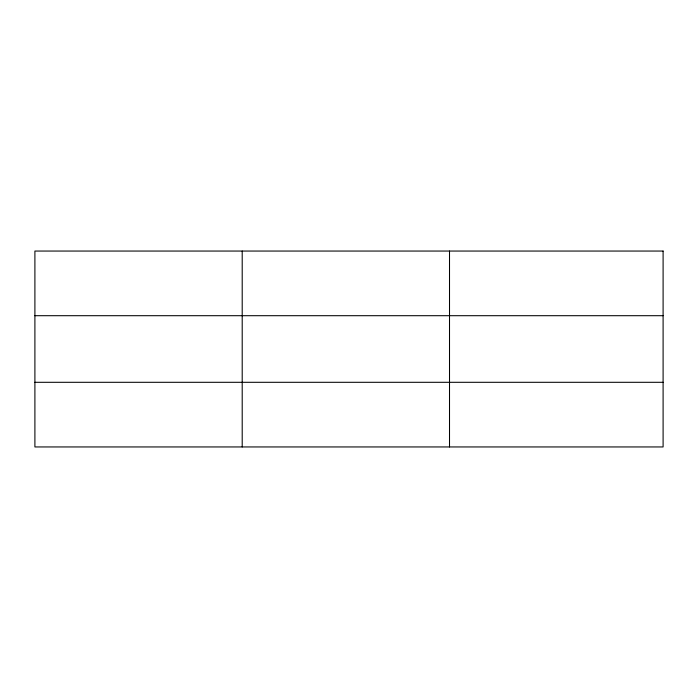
<?xml version="1.0" encoding="UTF-8"?>
<svg xmlns="http://www.w3.org/2000/svg" width="698" height="698" viewBox="0 0 698 698"><rect width="100%" height="100%" fill="white"/><g stroke="black" fill="none" stroke-linecap="round" stroke-linejoin="round"><path stroke-width="1.05" d="M242.206 251.053L242.206 446.947M449.512 251.053L449.512 446.947M34.9 315.697L663.1 315.697M34.9 382.303L663.1 382.303M663.1 251.053L663.1 446.947L34.9 446.947L34.9 251.053L663.1 251.053"/></g></svg>
